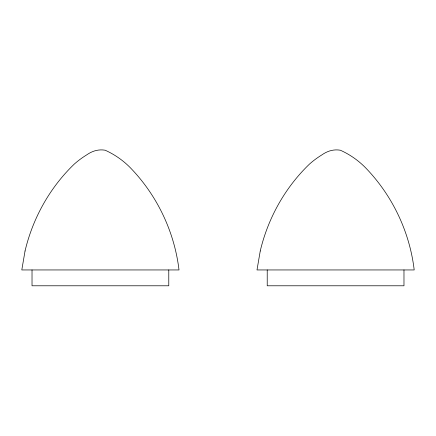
<?xml version="1.0" encoding="UTF-8"?>
<svg xmlns="http://www.w3.org/2000/svg" width="436" height="436" viewBox="0 0 436 436"><rect width="100%" height="100%" fill="white"/><g stroke="black" fill="none" stroke-linecap="round" stroke-linejoin="round"><path stroke-width="0.65" d="M403.976 269.949L403.976 285.787L267.219 285.787L267.219 269.949M168.781 269.949L168.781 285.787L32.024 285.787L32.024 269.949M25.048 250.983L21.8 269.949L179.005 269.949C174.444 231.658 157.058 195.214 130.162 167.577C122.985 160.301 114.461 154.388 105.131 150.213C98.34 149.079 92.138 151.036 86.622 154.933C82.262 157.609 78.153 160.655 74.327 164.045C49.917 187.464 32.82 218.098 25.048 250.983M260.248 250.983L256.995 269.949L414.2 269.949C409.644 231.658 392.258 195.214 365.357 167.577C358.185 160.301 349.656 154.388 340.331 150.213C333.54 149.079 327.332 151.036 321.817 154.933C317.463 157.609 313.348 160.655 309.527 164.045C285.117 187.464 268.02 218.098 260.248 250.983"/></g></svg>
